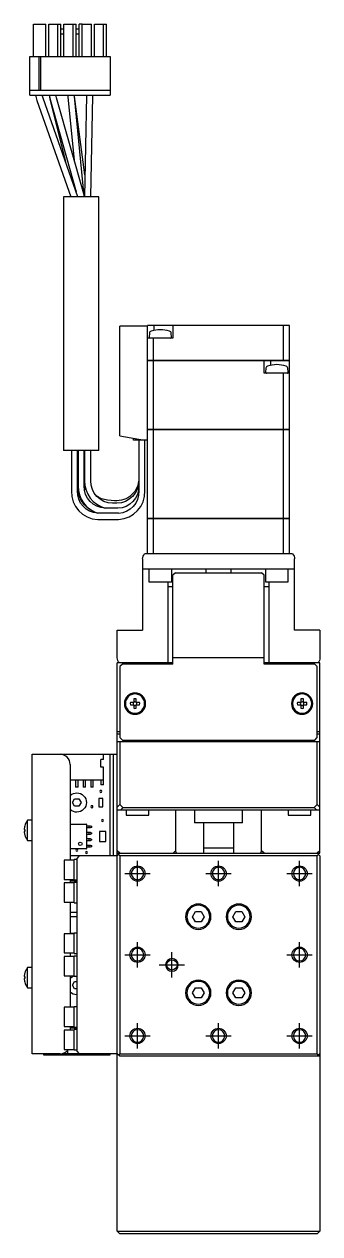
# Model space of a CAD drawing. Extents: x 0 to 698, y -8 to 605.
# Drawn here: x 271.9 to 330.3, y 10 to 248.4 of the extents above; entities that cross this region are included whole.
import ezdxf

# ---------------------------------------------------------------- set-up
doc = ezdxf.new("R2010")
doc.units = 0
doc.header["$LTSCALE"] = 0.5
doc.linetypes.add('CENTER', pattern=[50.8, 31.75, -6.35, 6.35, -6.35])
for name, color, linetype in [('MSM_CENTER', 1, 'CENTER'), ('MSM_CONTINUOUS', 7, 'CONTINUOUS'), ('MSM_NARROW', 5, 'CONTINUOUS')]:
    doc.layers.add(name, color=color, linetype=linetype)

msp = doc.modelspace()

# ---------------------------------------------------------------- linework, layer by layer
at = {"layer": 'MSM_CENTER'}
for p, q in [((294.29, 78.5), (294.29, 83.5)), ((310.29, 78.5), (310.29, 83.5)), ((326.29, 78.5), (326.29, 83.5)), ((291.79, 81), (296.79, 81)), ((307.79, 81), (312.79, 81)), ((323.79, 81), (328.79, 81)), ((294.29, 62.5), (294.29, 67.5)), ((326.29, 62.5), (326.29, 67.5)), ((291.79, 65), (296.79, 65)), ((301.09, 60.5), (301.09, 65.5)), ((323.79, 65), (328.79, 65)), ((298.59, 63), (303.59, 63)), ((294.29, 46.5), (294.29, 51.5)), ((310.29, 46.5), (310.29, 51.5)), ((326.29, 46.5), (326.29, 51.5)), ((291.79, 49), (296.79, 49)), ((307.79, 49), (312.79, 49)), ((323.79, 49), (328.79, 49))]:
    msp.add_line(p, q, dxfattribs=at)
at = {"layer": 'MSM_CONTINUOUS'}
for p, q in [((273.77, 248.4), (276.17, 248.4)), ((273.77, 242.05), (273.77, 248.4)), ((276.17, 242.05), (276.17, 248.4)), ((276.77, 242.05), (276.77, 248.4)), ((276.77, 248.4), (278.57, 248.4)), ((278.57, 242.05), (278.57, 248.4)), ((278.57, 248.4), (279.17, 248.4)), ((279.17, 242.05), (279.17, 248.4)), ((279.77, 248.4), (281.57, 248.4)), ((279.77, 242.05), (279.77, 248.4)), ((281.57, 242.05), (281.57, 248.4)), ((281.57, 248.4), (282.17, 248.4)), ((282.17, 242.05), (282.17, 248.4)), ((282.77, 242.05), (282.77, 248.4)), ((283.37, 248.4), (282.77, 248.4)), ((283.37, 242.05), (283.37, 248.4)), ((283.37, 248.4), (285.17, 248.4)), ((285.17, 242.05), (285.17, 248.4)), ((285.77, 248.4), (287.57, 248.4)), ((285.77, 242.05), (285.77, 248.4)), ((287.57, 242.05), (287.57, 248.4)), ((287.57, 248.4), (288.17, 248.4)), ((288.17, 242.05), (288.17, 248.4)), ((279.17, 247.51), (279.77, 247.51)), ((279.17, 246.51), (279.77, 246.51)), ((282.17, 247.51), (282.77, 247.51)), ((282.17, 246.51), (282.77, 246.51)), ((273.04, 234.4), (273.04, 242.05)), ((273.04, 242.05), (288.89, 242.05)), ((274.82, 242.05), (274.82, 235.42)), ((275.12, 242.05), (275.12, 235.42)), ((288.89, 242.05), (288.89, 234.4)), ((273.04, 235.42), (288.89, 235.42)), ((273.04, 234.4), (288.89, 234.4)), ((274.16, 234.4), (274.42, 233.37)), ((275.64, 233.8), (275.48, 234.4)), ((275.65, 233.8), (275.48, 234.4)), ((282.53, 214.4), (275.64, 233.8)), ((276.83, 234.4), (277.01, 233.55)), ((276.83, 234.4), (276.96, 233.64)), ((276.96, 233.64), (280.07, 221.33)), ((278.26, 233.91), (278.15, 234.4)), ((283.79, 214.49), (278.26, 233.91)), ((280.5, 234.4), (280.53, 233.99)), ((280.53, 233.99), (281.77, 221.58)), ((281.82, 234.12), (281.8, 234.4)), ((283.78, 214.52), (281.82, 234.12)), ((283.88, 218.7), (281.83, 234.16)), ((284.19, 234.32), (283.79, 214.4)), ((284.19, 234.4), (284.19, 234.32)), ((284.19, 234.4), (284.19, 234.25)), ((285.09, 214.4), (285.49, 234.29)), ((285.49, 234.29), (285.49, 234.4)), ((274.42, 233.37), (281.15, 214.4)), ((277.01, 233.55), (282.2, 215.34)), ((286.64, 214.4), (279.64, 214.4)), ((279.64, 214.4), (279.64, 164.4)), ((286.64, 164.4), (286.64, 214.4)), ((290.79, 167.26), (290.79, 188.9)), ((296.29, 188.9), (290.79, 188.9)), ((296.29, 151), (296.29, 189)), ((324.29, 189), (296.29, 189)), ((297.54, 189), (297.54, 188.06)), ((301.29, 189), (301.29, 186.5)), ((323.14, 182.11), (323.14, 189)), ((324.29, 182.11), (324.29, 189)), ((301.29, 186.5), (296.29, 186.5)), ((296.63, 187.48), (296.56, 186.71)), ((297.45, 182.11), (297.45, 186.5)), ((301.02, 186.71), (300.95, 187.48)), ((296.29, 182.11), (324.29, 182.11)), ((324.29, 182.1), (296.29, 182.1)), ((296.3, 182.1), (296.3, 182.11)), ((297.45, 182.1), (297.45, 182.11)), ((297.45, 168.5), (297.45, 182.1)), ((319.29, 179.6), (319.29, 182.1)), ((320.54, 182.1), (320.54, 181.17)), ((323.13, 182.1), (323.13, 182.11)), ((324.28, 182.1), (324.28, 182.11)), ((324.29, 168.5), (324.29, 182.1)), ((324.29, 179.6), (319.29, 179.6)), ((319.63, 180.59), (319.56, 179.82)), ((323.14, 168.5), (323.14, 179.6)), ((324.02, 179.82), (323.95, 180.59)), ((290.79, 167.26), (295.69, 166.4)), ((296.29, 168.5), (324.29, 168.5)), ((324.29, 168.49), (296.29, 168.49)), ((296.3, 168.5), (296.3, 168.49)), ((297.45, 168.5), (297.45, 168.49)), ((297.45, 151), (297.45, 168.49)), ((323.13, 168.5), (323.13, 168.49)), ((323.14, 151), (323.14, 168.49)), ((324.28, 168.5), (324.28, 168.49)), ((324.29, 151), (324.29, 168.49)), ((293.49, 166.4), (293.49, 166.79)), ((296.29, 166.4), (293.49, 166.4)), ((294.54, 166.4), (294.54, 156.4)), ((295.74, 156.4), (295.74, 166.4)), ((286.64, 164.4), (279.64, 164.4)), ((281.24, 164.4), (281.24, 156.4)), ((282.44, 156.4), (282.44, 164.4)), ((282.54, 164.4), (282.54, 157.4)), ((283.74, 157.4), (283.74, 164.4)), ((283.84, 164.4), (283.84, 157.4)), ((285.04, 158.4), (285.04, 164.4)), ((283.89, 156.69), (283.74, 157.9)), ((283.84, 157.4), (283.9, 156.69)), ((294.54, 158.88), (294.54, 158.64)), ((283.9, 156.66), (283.89, 156.69)), ((283.9, 156.69), (283.9, 156.66)), ((290.38, 153), (287.9, 153)), ((289.78, 154.48), (288.39, 154.6)), ((290.23, 154), (289.35, 154)), ((290.54, 152), (286.44, 152)), ((286.44, 150.8), (290.54, 150.8)), ((286.45, 152.01), (286.48, 152)), ((296.29, 151), (324.29, 151)), ((296.29, 144), (296.29, 150.99)), ((324.29, 150.99), (296.29, 150.99)), ((296.3, 151), (296.3, 150.99)), ((297.45, 151), (297.45, 150.99)), ((297.45, 144), (297.45, 150.99)), ((323.13, 151), (323.13, 150.99)), ((323.14, 144), (323.14, 150.99)), ((324.28, 151), (324.28, 150.99)), ((324.29, 144), (324.29, 150.99)), ((324.91, 144), (295.67, 144)), ((295.29, 143), (295.29, 129)), ((325.29, 141), (295.29, 141)), ((296.54, 141), (296.54, 138.5)), ((301.04, 138.5), (301.04, 141)), ((307.79, 141), (307.79, 140.3)), ((312.79, 140.3), (312.79, 141)), ((319.54, 141), (319.54, 138.5)), ((324.04, 138.5), (324.04, 141)), ((325.29, 129), (325.29, 143)), ((296.54, 138.5), (301.04, 138.5)), ((300.29, 138.5), (300.29, 122.3)), ((301.79, 140.3), (301.29, 139.8)), ((301.29, 122.3), (301.29, 139.8)), ((301.79, 140.3), (318.79, 140.3)), ((319.29, 139.8), (318.79, 140.3)), ((319.29, 122.3), (319.29, 139.8)), ((319.54, 138.5), (324.04, 138.5)), ((320.29, 122.3), (320.29, 138.5)), ((301.29, 137.5), (300.29, 137.5)), ((320.29, 137.5), (319.29, 137.5)), ((290.29, 123.5), (290.29, 129)), ((290.29, 129), (295.29, 129)), ((330.29, 129), (325.29, 129)), ((330.29, 129), (330.29, 123.5)), ((301.29, 122.5), (290.29, 122.5)), ((290.29, 10.5), (290.29, 122.5)), ((291.29, 122.3), (290.79, 121.8)), ((290.79, 121.8), (290.79, 107.8)), ((301.29, 122.3), (291.29, 122.3)), ((319.29, 123.5), (301.29, 123.5)), ((330.29, 122.5), (319.29, 122.5)), ((329.29, 122.3), (319.29, 122.3)), ((329.79, 121.8), (329.29, 122.3)), ((329.79, 107.8), (329.79, 121.8)), ((330.29, 85), (330.29, 122.5)), ((293.55, 114.74), (292.87, 114.74)), ((293.55, 115.42), (293.55, 114.74)), ((294.03, 114.74), (294.03, 115.42)), ((294.71, 114.74), (294.03, 114.74)), ((326.55, 114.74), (325.87, 114.74)), ((326.55, 115.42), (326.55, 114.74)), ((327.03, 114.74), (327.03, 115.42)), ((327.71, 114.74), (327.03, 114.74)), ((292.87, 114.26), (293.55, 114.26)), ((293.55, 114.26), (293.55, 113.58)), ((294.03, 113.58), (294.03, 114.26)), ((294.03, 114.26), (294.71, 114.26)), ((325.87, 114.26), (326.55, 114.26)), ((326.55, 114.26), (326.55, 113.58)), ((327.03, 113.58), (327.03, 114.26)), ((327.03, 114.26), (327.71, 114.26)), ((290.29, 109), (290.79, 109)), ((290.79, 108.5), (290.29, 108.5)), ((290.79, 107.8), (291.29, 107.3)), ((291.29, 107.3), (329.29, 107.3)), ((300.29, 107.3), (300.29, 107)), ((302.04, 107), (302.04, 107.3)), ((305.29, 107.3), (305.29, 107.2)), ((315.29, 107.2), (315.29, 107.3)), ((318.54, 107.3), (318.54, 107)), ((320.29, 107), (320.29, 107.3)), ((329.29, 107.3), (329.79, 107.8)), ((329.79, 109), (330.29, 109)), ((330.29, 108.5), (329.79, 108.5)), ((290.29, 107), (330.29, 107)), ((290.79, 107), (290.79, 94.61)), ((305.29, 107.2), (315.29, 107.2)), ((305.29, 107.2), (305.49, 107)), ((315.09, 107), (315.29, 107.2)), ((329.79, 94.61), (329.79, 107)), ((273.49, 45.5), (273.49, 104.5)), ((273.49, 104.5), (290.29, 104.5)), ((287.54, 103.5), (287.04, 103.5)), ((287.04, 102), (287.04, 103.5)), ((287.54, 103.5), (287.54, 104.5)), ((288.79, 104.5), (288.79, 84.5)), ((289.49, 104.5), (289.49, 84.5)), ((280.99, 102.5), (280.99, 83.65)), ((287.54, 102), (287.04, 102)), ((287.54, 98.5), (287.54, 102)), ((280.99, 99.5), (287.54, 99.5)), ((281.04, 98), (280.99, 98)), ((281.04, 98), (281.04, 99.5)), ((282.04, 99.5), (282.04, 98)), ((282.54, 98), (282.04, 98)), ((282.54, 98), (282.54, 99.5)), ((283.54, 99.5), (283.54, 98)), ((284.04, 98), (283.54, 98)), ((284.04, 98), (284.04, 99.5)), ((285.04, 99.5), (285.04, 98)), ((285.54, 98), (285.04, 98)), ((285.54, 98), (285.54, 99.5)), ((287.04, 99.5), (287.04, 98.5)), ((287.54, 98.5), (287.04, 98.5)), ((281.43, 95), (281.86, 95.75)), ((281.86, 95.75), (282.72, 95.75)), ((282.72, 95.75), (283.16, 95)), ((287.45, 95.78), (286.65, 95.78)), ((286.65, 95.78), (286.65, 94.18)), ((287.45, 94.18), (287.45, 95.78)), ((281.86, 94.25), (281.43, 95)), ((282.72, 94.25), (281.86, 94.25)), ((283.16, 95), (282.72, 94.25)), ((286.65, 94.18), (287.45, 94.18)), ((290.29, 94.11), (290.79, 94.61)), ((330.29, 93.5), (290.29, 93.5)), ((290.79, 94.61), (291.4, 94)), ((291.4, 94), (290.9, 93.5)), ((291.4, 94), (329.18, 94)), ((292.04, 93.5), (292.04, 92.5)), ((296.54, 92.5), (296.54, 93.5)), ((301.81, 93.5), (301.81, 85.5)), ((305.54, 93.5), (305.54, 91)), ((315.04, 91), (315.04, 93.5)), ((318.78, 85.5), (318.78, 93.5)), ((324.04, 93.5), (324.04, 92.5)), ((328.54, 92.5), (328.54, 93.5)), ((329.18, 94), (329.79, 94.61)), ((329.68, 93.5), (329.18, 94)), ((329.79, 94.61), (330.29, 94.11)), ((272.59, 87.5), (272.59, 91.5)), ((273.49, 91.5), (272.59, 91.5)), ((280.99, 90.76), (284.14, 90.76)), ((284.24, 90.66), (284.24, 85.96)), ((292.04, 92.5), (296.54, 92.5)), ((315.04, 91), (305.54, 91)), ((307.29, 91), (307.29, 85)), ((313.29, 85), (313.29, 91)), ((324.04, 92.5), (328.54, 92.5)), ((271.9, 89.68), (272.02, 89.68)), ((272.02, 89.32), (271.9, 89.32)), ((272.02, 90.39), (272.02, 90.39)), ((272.02, 89.68), (272.02, 89.32)), ((272.02, 88.61), (272.02, 88.61)), ((284.24, 90.43), (284.97, 90.43)), ((284.97, 90), (284.24, 90)), ((284.24, 89.16), (284.97, 89.16)), ((284.97, 88.73), (284.24, 88.73)), ((284.68, 90.43), (284.68, 90)), ((284.68, 89.16), (284.68, 88.73)), ((284.97, 90.43), (285.04, 90.31)), ((285.04, 90.11), (284.97, 90)), ((284.97, 89.16), (285.04, 89.04)), ((285.04, 88.84), (284.97, 88.73)), ((285.04, 90.31), (285.29, 90.31)), ((285.29, 90.11), (285.04, 90.11)), ((285.04, 89.04), (285.29, 89.04)), ((285.29, 88.84), (285.04, 88.84)), ((285.29, 90.11), (285.29, 90.31)), ((285.29, 88.84), (285.29, 89.04)), ((286.75, 89.31), (286.75, 87.31)), ((288, 89.31), (286.75, 89.31)), ((288, 87.31), (288, 89.31)), ((272.59, 87.5), (273.49, 87.5)), ((284.14, 85.86), (280.99, 85.86)), ((284.24, 87.89), (284.97, 87.89)), ((284.97, 87.46), (284.24, 87.46)), ((284.24, 86.62), (284.97, 86.62)), ((284.97, 86.19), (284.24, 86.19)), ((284.68, 87.89), (284.68, 87.46)), ((284.68, 86.62), (284.68, 86.19)), ((284.97, 87.89), (285.04, 87.77)), ((285.04, 87.57), (284.97, 87.46)), ((284.97, 86.62), (285.04, 86.5)), ((285.04, 86.3), (284.97, 86.19)), ((285.04, 87.77), (285.29, 87.77)), ((285.29, 87.57), (285.04, 87.57)), ((285.04, 86.5), (285.29, 86.5)), ((285.29, 86.3), (285.04, 86.3)), ((285.29, 87.57), (285.29, 87.77)), ((285.29, 86.3), (285.29, 86.5)), ((286.75, 87.31), (288, 87.31)), ((313.29, 86), (307.29, 86)), ((279.79, 83.65), (279.79, 79.85)), ((281.79, 83.65), (279.79, 83.65)), ((290.29, 84.5), (280.99, 84.5)), ((281.79, 79.75), (281.79, 83.75)), ((282.29, 83.75), (281.79, 83.75)), ((282.79, 84.5), (282.29, 84)), ((282.29, 84), (282.29, 46)), ((290.79, 85), (290.29, 85.5)), ((290.29, 85), (330.29, 85)), ((290.29, 84.5), (290.79, 85)), ((290.79, 84.5), (290.54, 84.75)), ((290.79, 84.5), (290.79, 45.5)), ((329.79, 84.5), (290.79, 84.5)), ((301.81, 85.5), (301.31, 85)), ((301.99, 85), (301.81, 85.5)), ((318.78, 85.5), (318.6, 85)), ((319.28, 85), (318.78, 85.5)), ((330.29, 85.5), (329.79, 85)), ((329.79, 85), (330.29, 84.5)), ((330.04, 84.75), (329.79, 84.5)), ((329.79, 45.5), (329.79, 84.5)), ((330.29, 84.5), (330.29, 10.5)), ((279.79, 79.85), (281.79, 79.85)), ((279.79, 79.15), (279.79, 75.35)), ((281.79, 79.15), (279.79, 79.15)), ((280.99, 79.85), (280.99, 79.15)), ((282.29, 79.5), (280.99, 79.5)), ((281.79, 79.75), (282.29, 79.75)), ((281.79, 75.25), (281.79, 79.25)), ((282.29, 79.25), (281.79, 79.25)), ((279.79, 75.35), (281.79, 75.35)), ((280.99, 75.35), (280.99, 69.15)), ((281.79, 75.25), (282.29, 75.25)), ((280.99, 73.37), (282.29, 73.37)), ((282.29, 72.45), (280.99, 72.45)), ((305.14, 72.5), (305.71, 73.5)), ((305.71, 71.5), (305.14, 72.5)), ((305.71, 73.5), (306.87, 73.5)), ((306.87, 73.5), (307.45, 72.5)), ((307.45, 72.5), (306.87, 71.5)), ((313.14, 72.5), (313.71, 73.5)), ((313.71, 71.5), (313.14, 72.5)), ((313.71, 73.5), (314.87, 73.5)), ((314.87, 73.5), (315.45, 72.5)), ((315.45, 72.5), (314.87, 71.5)), ((279.79, 69.15), (279.79, 65.35)), ((281.79, 69.15), (279.79, 69.15)), ((280.99, 69.25), (281.79, 69.25)), ((281.79, 65.25), (281.79, 69.25)), ((282.29, 69.25), (281.79, 69.25)), ((306.87, 71.5), (305.71, 71.5)), ((314.87, 71.5), (313.71, 71.5)), ((279.79, 65.35), (281.79, 65.35)), ((279.79, 64.65), (279.79, 60.85)), ((281.79, 64.65), (279.79, 64.65)), ((280.99, 65.35), (280.99, 64.65)), ((281.79, 65.25), (282.29, 65.25)), ((281.79, 60.75), (281.79, 64.75)), ((282.29, 64.75), (281.79, 64.75)), ((272.59, 58.5), (272.59, 62.5)), ((273.49, 62.5), (272.59, 62.5)), ((271.9, 60.68), (272.02, 60.68)), ((272.02, 60.32), (271.9, 60.32)), ((272.02, 61.39), (272.02, 61.39)), ((272.02, 60.68), (272.02, 60.32)), ((272.02, 59.61), (272.02, 59.61)), ((279.79, 60.85), (281.79, 60.85)), ((280.99, 60.85), (280.99, 54.65)), ((281.43, 59), (281.86, 59.75)), ((281.79, 60.75), (282.29, 60.75)), ((281.86, 59.75), (282.29, 59.75)), ((272.59, 58.5), (273.49, 58.5)), ((281.86, 58.25), (281.43, 59)), ((282.29, 58.25), (281.86, 58.25)), ((305.14, 57.5), (305.71, 58.5)), ((305.71, 56.5), (305.14, 57.5)), ((305.71, 58.5), (306.87, 58.5)), ((306.87, 58.5), (307.45, 57.5)), ((307.45, 57.5), (306.87, 56.5)), ((313.14, 57.5), (313.71, 58.5)), ((313.71, 56.5), (313.14, 57.5)), ((313.71, 58.5), (314.87, 58.5)), ((314.87, 58.5), (315.45, 57.5)), ((315.45, 57.5), (314.87, 56.5)), ((306.87, 56.5), (305.71, 56.5)), ((314.87, 56.5), (313.71, 56.5)), ((279.79, 54.65), (279.79, 50.85)), ((281.79, 54.65), (279.79, 54.65)), ((281.79, 54.67), (280.99, 54.67)), ((281.79, 50.75), (281.79, 54.75)), ((282.29, 54.75), (281.79, 54.75)), ((279.79, 50.85), (281.79, 50.85)), ((279.79, 50.15), (279.79, 46.35)), ((281.79, 50.15), (279.79, 50.15)), ((280.99, 50.85), (280.99, 50.15)), ((282.29, 50.5), (280.99, 50.5)), ((281.79, 50.75), (282.29, 50.75)), ((281.79, 46.25), (281.79, 50.25)), ((282.29, 50.25), (281.79, 50.25)), ((278.99, 45.5), (273.49, 45.5)), ((275.79, 45.2), (275.79, 45.5)), ((279.54, 45.58), (279.54, 45.5)), ((290.29, 45.5), (279.54, 45.5)), ((279.79, 46.35), (281.79, 46.35)), ((280.54, 45.5), (280.54, 46.24)), ((281.79, 46.25), (282.29, 46.25)), ((282.29, 46), (282.79, 45.5)), ((288.79, 45.5), (288.79, 45.2)), ((290.79, 45), (290.29, 45.5)), ((290.54, 45.25), (290.79, 45.5)), ((290.79, 45.5), (329.79, 45.5)), ((329.79, 45.5), (330.04, 45.25)), ((330.29, 45.5), (329.79, 45)), ((288.79, 45.2), (275.79, 45.2)), ((330.29, 45), (290.79, 45)), ((290.29, 10.5), (330.29, 10.5)), ((290.79, 10), (290.29, 10.5)), ((329.79, 10), (290.79, 10)), ((330.29, 10.5), (329.79, 10))]:
    msp.add_line(p, q, dxfattribs=at)
at = {"layer": 'MSM_CONTINUOUS', "extrusion": (0, 0, -1)}
for centre, radius in [((-293.79, 114.5), 2.1), ((-293.79, 114.5), 1.9), ((-326.79, 114.5), 2.1), ((-326.79, 114.5), 1.9), ((-287.05, 97.2), 0.2), ((-285.29, 94.18), 0.2), ((-287.37, 91.48), 0.2), ((-282.29, 85.62), 0.2), ((-284.2, 85.13), 0.2), ((-294.29, 81), 1.23), ((-310.29, 81), 1.23), ((-326.29, 81), 1.23), ((-306.29, 72.5), 2.5), ((-306.29, 72.5), 2.25), ((-314.29, 72.5), 2.5), ((-314.29, 72.5), 2.25), ((-294.29, 65), 1.23), ((-326.29, 65), 1.23), ((-306.29, 57.5), 2.5), ((-306.29, 57.5), 2.25), ((-314.29, 57.5), 2.5), ((-314.29, 57.5), 2.25), ((-294.29, 49), 1.23), ((-310.29, 49), 1.23), ((-326.29, 49), 1.23)]:
    msp.add_circle(centre, radius, dxfattribs=at)
at = {"layer": 'MSM_CONTINUOUS'}
for centre, radius in [((282.99, 86.86), 0.35), ((301.09, 63), 1.01)]:
    msp.add_circle(centre, radius, dxfattribs=at)
for centre, radius, start, end in [((296.76, 186.69), 0.2, 175, 251.8051), ((297.13, 187.43), 0.5, 107.6292, 175), ((298.79, 182.19), 6, 72.3708, 107.6292), ((300.46, 187.43), 0.5, 5, 72.3708), ((300.82, 186.69), 0.2, 288.1949, 5), ((321.79, 175.3), 6, 72.3708, 107.6292), ((319.76, 179.8), 0.2, 175, 270), ((320.13, 180.54), 0.5, 107.6292, 175), ((323.46, 180.54), 0.5, 5, 72.3708), ((323.82, 179.8), 0.2, 270, 5), ((288.11, 157.32), 5.57, 179.2277, 252.6191), ((289.43, 158.37), 5.59, 179.7079, 254.0346), ((286.64, 156.2), 5.41, 177.9067, 267.8727), ((290.33, 156.21), 5.41, 272.1863, 2.0343), ((293.79, 114.5), 0.95, 165.3667, 194.6333), ((293.79, 114.5), 0.365, 138.8496, 221.1504), ((293.79, 114.5), 0.95, 75.3667, 104.6333), ((293.79, 114.5), 0.365, 48.8496, 131.1504), ((293.79, 114.5), 0.365, 318.8496, 41.1504), ((293.79, 114.5), 0.95, 345.3667, 14.6333), ((326.79, 114.5), 0.95, 165.3667, 194.6333), ((326.79, 114.5), 0.365, 138.8496, 221.1504), ((326.79, 114.5), 0.95, 75.3667, 104.6333), ((326.79, 114.5), 0.365, 48.8496, 131.1504), ((326.79, 114.5), 0.365, 318.8496, 41.1504), ((326.79, 114.5), 0.95, 345.3667, 14.6333), ((293.79, 114.5), 0.365, 228.8496, 311.1504), ((293.79, 114.5), 0.95, 255.3667, 284.6333), ((326.79, 114.5), 0.365, 228.8496, 311.1504), ((326.79, 114.5), 0.95, 255.3667, 284.6333), ((278.99, 102.5), 2, 0, 90), ((275.09, 89.5), 3.2, 141.3178, 163.8775), ((284.14, 90.66), 0.1, 0, 90), ((275.09, 89.5), 3.19, 163.8933, 176.7703), ((275.09, 89.5), 3.19, 183.2297, 196.1067), ((275.09, 89.5), 3.2, 196.1225, 218.6822), ((284.14, 85.96), 0.1, 270, 0), ((275.09, 60.5), 3.2, 141.3178, 163.8775), ((275.09, 60.5), 3.19, 163.8933, 176.7703), ((275.09, 60.5), 3.19, 183.2297, 196.1067), ((275.09, 60.5), 3.2, 196.1225, 218.6822), ((278.99, 47.5), 2, 270, 324.9004)]:
    msp.add_arc(centre, radius, start, end, dxfattribs=at)
at = {"layer": 'MSM_CONTINUOUS', "extrusion": (0, 0, -1)}
for centre, radius, start, end in [((-288.03, 157.29), 4.29, 271.6879, 1.5108), ((-289.4, 158.36), 4.36, 270.6063, 0.5686), ((-290.15, 158.85), 4.39, 179.8692, 274.9179), ((-290.19, 158.36), 4.36, 179.4143, 269.4108), ((-290.26, 157.28), 4.29, 178.4433, 268.358), ((-286.66, 156.22), 4.22, 272.931, 2.4936), ((-287.89, 157.29), 5.45, 293.9954, 358.8909), ((-288.77, 158.95), 4.37, 275.0458, 307.0419), ((-290.33, 156.21), 4.22, 177.4296, 267.1458), ((-296.79, 143), 1.5, 0, 41.8103), ((-323.79, 143), 1.5, 138.1897, 180), ((-291.79, 123.5), 1.5, 318.1897, 0), ((-328.79, 123.5), 1.5, 180, 221.8103), ((-282.29, 95), 1.9, 46.8264, 313.1736), ((-282.29, 59), 1.9, 46.8264, 74.7425), ((-282.29, 59), 1.9, 270, 313.1736)]:
    msp.add_arc(centre, radius, start, end, dxfattribs=at)
at = {"layer": 'MSM_NARROW'}
for centre in [(294.29, 81), (310.29, 81), (326.29, 81), (294.29, 65), (326.29, 65), (294.29, 49), (310.29, 49), (326.29, 49)]:
    msp.add_circle(centre, 1.5, dxfattribs=at)
at = {"layer": 'MSM_NARROW', "extrusion": (0, 0, -1)}
msp.add_circle((-301.09, 63), 1.25, dxfattribs=at)

doc.saveas('drawing.dxf')
